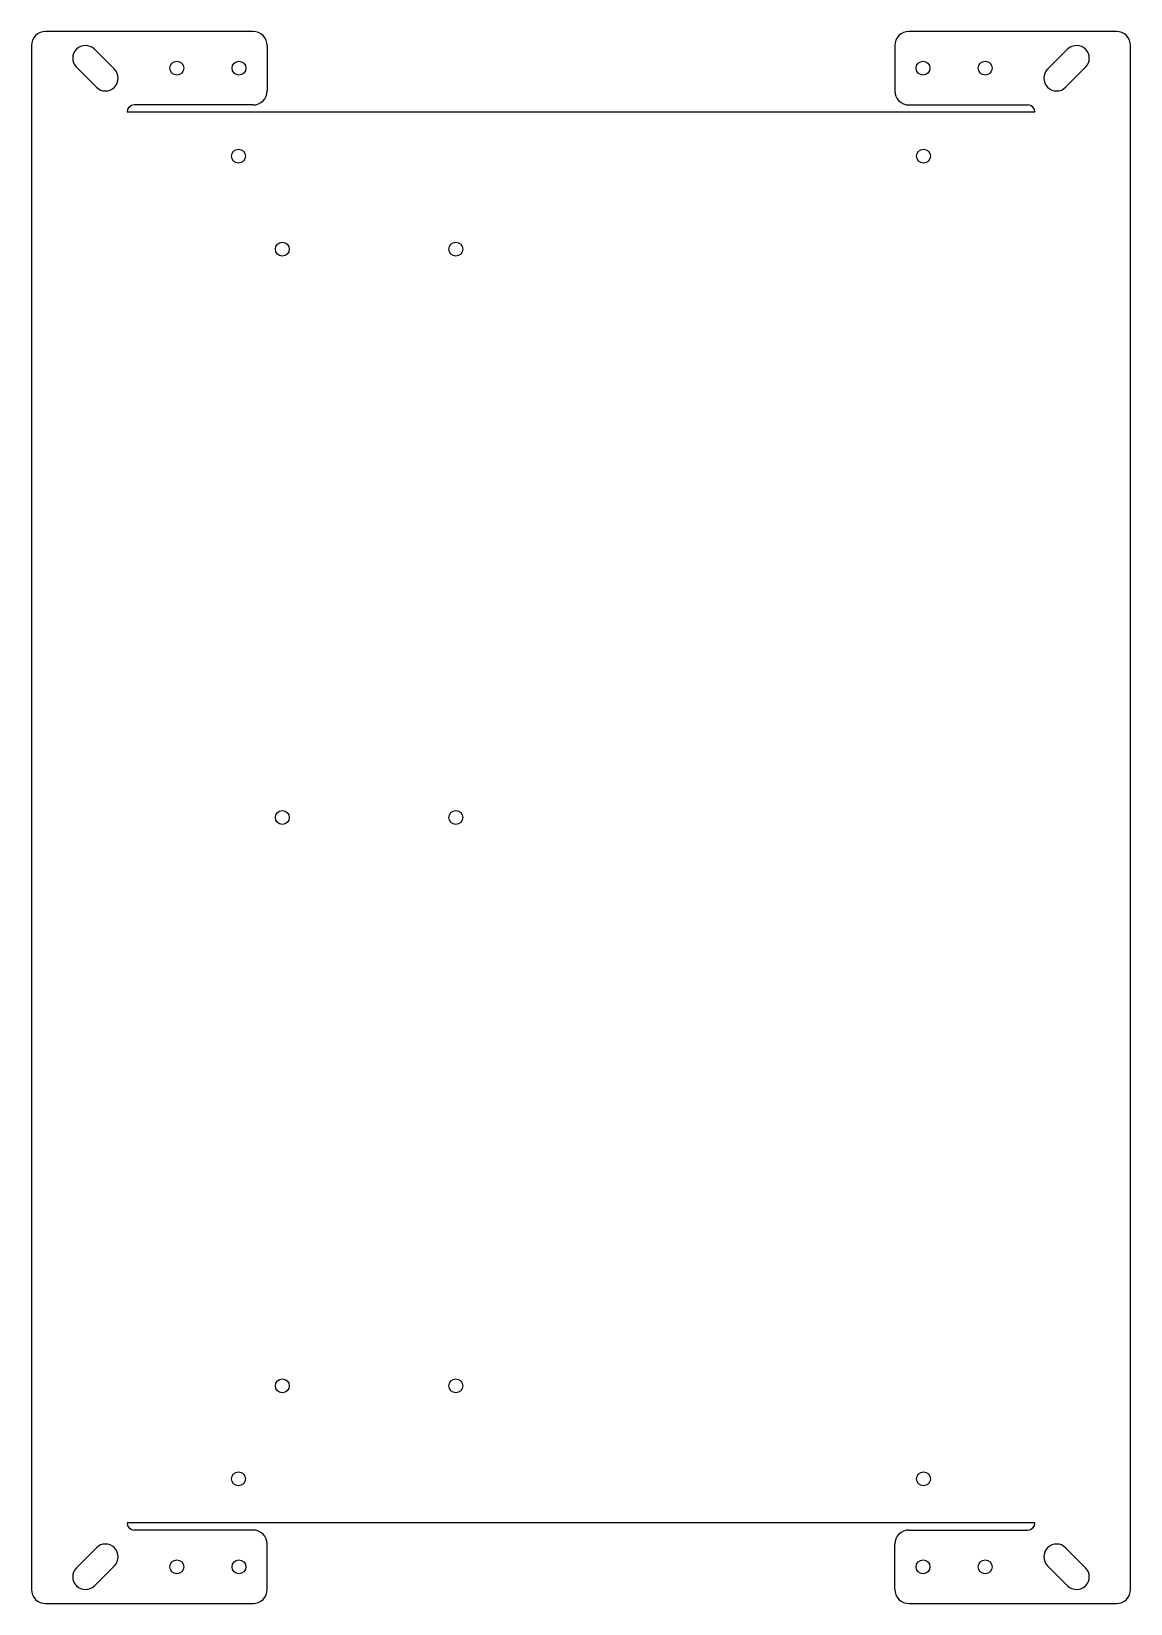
# Model space of a CAD drawing. Header units: millimetres. Extents: x -194 to 194, y -278 to 278.
import ezdxf

# ---------------------------------------------------------------- set-up
doc = ezdxf.new("R2010")
doc.units = ezdxf.units.MM

msp = doc.modelspace()

# ---------------------------------------------------------------- linework, layer by layer
at = {"color": 7, "linetype": 'Continuous', "lineweight": 25}
for p, q in [((-194.48, 273), (-194.48, -273)), ((-116.04, 278), (-189.48, 278)), ((-111.04, 273), (-111.04, 257)), ((111.04, 273), (111.04, 257)), ((189.48, 278), (116.04, 278)), ((194.48, -273), (194.48, 273)), ((-165.12, 264.65), (-172.19, 271.72)), ((165.12, 264.65), (172.19, 271.72)), ((-178.56, 265.35), (-171.49, 258.28)), ((178.56, 265.35), (171.49, 258.28)), ((-116.04, 252), (-158.14, 252)), ((116.04, 252), (158.14, 252)), ((160.64, 249.5), (-160.64, 249.5)), ((160.64, -249.5), (-160.64, -249.5)), ((-116.04, -252), (-158.14, -252)), ((116.04, -252), (158.14, -252)), ((-171.49, -258.28), (-178.56, -265.35)), ((-111.04, -273), (-111.04, -257)), ((111.04, -273), (111.04, -257)), ((171.49, -258.28), (178.56, -265.35)), ((-172.19, -271.72), (-165.12, -264.65)), ((172.19, -271.72), (165.12, -264.65)), ((-189.48, -278), (-116.04, -278)), ((116.04, -278), (189.48, -278))]:
    msp.add_line(p, q, dxfattribs=at)
for centre in [(-143.04, 265), (-121.04, 265), (121.04, 265), (143.04, 265), (-121.2, 233.9), (121.2, 233.9), (-105.7, 201), (-44.3, 201), (-105.7, 0), (-44.3, 0), (-105.7, -201), (-44.3, -201), (-121.2, -233.9), (121.2, -233.9), (-143.04, -265), (-121.04, -265), (121.04, -265), (143.04, -265)]:
    msp.add_circle(centre, 2.45, dxfattribs=at)
for centre, radius, start, end in [((-189.48, 273), 5, 90, 180), ((-175.38, 268.54), 4.5, 45, 225), ((-116.04, 273), 5, 0, 90), ((116.04, 273), 5, 90, 180), ((175.38, 268.54), 4.5, 315, 135), ((189.48, 273), 5, 0, 90), ((-168.3, 261.46), 4.5, 225, 45), ((168.3, 261.46), 4.5, 135, 315), ((-116.04, 257), 5, 270, 0), ((116.04, 257), 5, 180, 270), ((-158.14, 249.5), 2.5, 90, 180), ((158.14, 249.5), 2.5, 0, 90), ((-158.14, -249.5), 2.5, 180, 270), ((158.14, -249.5), 2.5, 270, 0), ((-116.04, -257), 5, 0, 90), ((116.04, -257), 5, 90, 180), ((-168.3, -261.46), 4.5, 315, 135), ((168.3, -261.46), 4.5, 45, 225), ((-175.38, -268.54), 4.5, 135, 315), ((175.38, -268.54), 4.5, 225, 45), ((-189.48, -273), 5, 180, 270), ((-116.04, -273), 5, 270, 0), ((116.04, -273), 5, 180, 270), ((189.48, -273), 5, 270, 0)]:
    msp.add_arc(centre, radius, start, end, dxfattribs=at)

doc.saveas('drawing.dxf')
